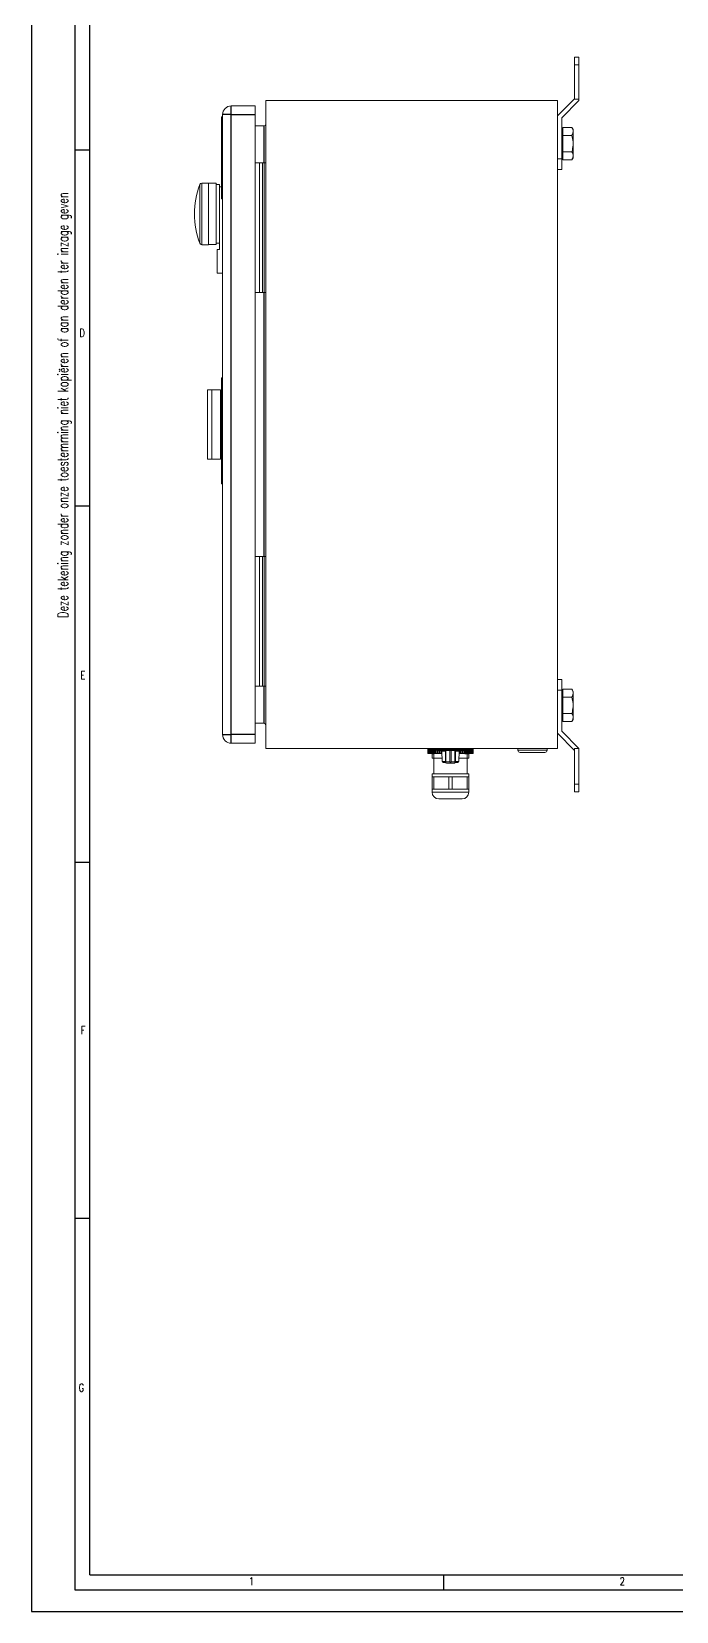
# Model space of a CAD drawing. Extents: x 4137 to 28680, y 2446 to 6814.
# Drawn here: x 4298 to 4597, y 3758 to 4489 of the extents above; entities that cross this region are included whole.
import ezdxf

# ---------------------------------------------------------------- set-up
doc = ezdxf.new("R2010")
doc.units = 0
doc.header["$LTSCALE"] = 0.5
doc.layers.get('0').update_dxf_attribs({"linetype": 'CONTINUOUS'})
doc.layers.add('DIM', color=5, linetype='CONTINUOUS')
doc.layers.add('VOL', color=2, linetype='CONTINUOUS')
doc.styles.get("Standard").update_dxf_attribs({"font": 'simplex.shx'})

msp = doc.modelspace()

# ---------------------------------------------------------------- linework, layer by layer
at = {"color": 7, "linetype": 'Continuous'}
for p, q in [((4298.23, 4946.02), (4298.23, 3758.02)), ((4318.23, 4936.02), (4318.23, 3768.02)), ((4325.23, 3775.02), (4325.23, 4929.02)), ((4325.23, 3775.02), (5592.83, 3775.02)), ((4318.23, 3768.02), (5970.23, 3768.02)), ((4298.23, 3758.02), (5980.23, 3758.02))]:
    msp.add_line(p, q, dxfattribs=at)
at = {"color": 7, "linetype": 'Continuous', "lineweight": 15}
for p, q in [((4549.7, 4477.38), (4551.7, 4477.38)), ((4549.7, 4473.87), (4549.7, 4477.38)), ((4551.7, 4477.38), (4551.7, 4473.87)), ((4549.7, 4473.87), (4551.7, 4473.87)), ((4549.7, 4458.21), (4549.7, 4473.87)), ((4551.7, 4473.87), (4551.7, 4457.92)), ((4401.7, 4454.88), (4390.7, 4454.88)), ((4401.7, 4450.88), (4401.7, 4454.88)), ((4406.7, 4157.38), (4406.7, 4457.38)), ((4406.7, 4457.38), (4541.7, 4457.38)), ((4541.7, 4450.21), (4549.7, 4458.21)), ((4541.7, 4157.38), (4541.7, 4457.38)), ((4543.7, 4449.38), (4551.7, 4457.38)), ((4549.7, 4457.92), (4549.7, 4458.21)), ((4551.7, 4457.92), (4549.7, 4457.92)), ((4551.7, 4457.92), (4551.7, 4457.38)), ((4386.2, 4411.88), (4386.2, 4449.88)), ((4386.7, 4449.88), (4386.2, 4449.88)), ((4386.7, 4450.88), (4386.7, 4163.88)), ((4401.7, 4450.88), (4401.7, 4163.88)), ((4543.7, 4430.38), (4543.7, 4449.38)), ((4386.1, 4442.28), (4386.2, 4442.28)), ((4386.1, 4442.28), (4386.1, 4440)), ((4386.1, 4440), (4386.2, 4440)), ((4386.1, 4440), (4386.1, 4432.02)), ((4405.9, 4445.63), (4401.7, 4445.63)), ((4544.3, 4443.88), (4543.7, 4443.88)), ((4544.3, 4443.01), (4544.3, 4444.88)), ((4544.3, 4444.88), (4548.42, 4444.88)), ((4544.3, 4441.13), (4544.3, 4443.01)), ((4544.3, 4441.13), (4548.42, 4441.13)), ((4544.3, 4437.38), (4544.3, 4441.13)), ((4549, 4443.88), (4548.42, 4444.88)), ((4549, 4443.01), (4549, 4443.88)), ((4549, 4437.38), (4549, 4443.01)), ((4386.1, 4432.02), (4386.2, 4432.02)), ((4386.1, 4432.02), (4386.1, 4429.74)), ((4544.3, 4433.62), (4544.3, 4437.38)), ((4544.3, 4433.62), (4548.42, 4433.62)), ((4544.3, 4431.75), (4544.3, 4433.62)), ((4544.3, 4429.87), (4544.3, 4431.75)), ((4549, 4431.75), (4549, 4437.38)), ((4549, 4430.88), (4549, 4431.75)), ((4386.1, 4429.74), (4386.2, 4429.74)), ((4386.1, 4429.74), (4386.1, 4421.76)), ((4401.7, 4428.53), (4403.7, 4428.53)), ((4403.7, 4368.53), (4403.7, 4428.53)), ((4403.7, 4428.53), (4405.2, 4428.53)), ((4405.2, 4428.53), (4405.2, 4368.53)), ((4405.2, 4428.53), (4405.9, 4428.53)), ((4405.9, 4368.53), (4405.9, 4428.53)), ((4405.9, 4428.53), (4406.7, 4428.53)), ((4541.7, 4430.38), (4543.7, 4430.38)), ((4541.7, 4425.38), (4543.7, 4425.38)), ((4543.7, 4430.88), (4544.3, 4430.88)), ((4543.7, 4425.38), (4543.7, 4430.38)), ((4544.3, 4429.87), (4548.42, 4429.87)), ((4548.42, 4429.87), (4549, 4430.88)), ((4380.2, 4419.13), (4377.05, 4419.13)), ((4380.2, 4404.88), (4380.2, 4419.13)), ((4383.7, 4419.12), (4380.2, 4419.12)), ((4383.7, 4404.88), (4383.7, 4419.12)), ((4385.2, 4418.45), (4383.7, 4418.45)), ((4385.2, 4417.38), (4385.2, 4418.45)), ((4386.2, 4417.38), (4385.2, 4417.38)), ((4385.2, 4388.38), (4385.2, 4417.38)), ((4386.1, 4421.76), (4386.1, 4419.48)), ((4386.1, 4421.76), (4386.2, 4421.76)), ((4386.1, 4419.48), (4386.2, 4419.48)), ((4386.7, 4411.88), (4386.2, 4411.88)), ((4380.2, 4390.63), (4380.2, 4404.88)), ((4383.7, 4390.64), (4383.7, 4404.88)), ((4377.05, 4390.63), (4380.2, 4390.63)), ((4380.2, 4390.64), (4383.7, 4390.64)), ((4383.7, 4391.3), (4385.2, 4391.3)), ((4384.2, 4377.38), (4384.2, 4388.38)), ((4384.2, 4388.38), (4385.2, 4388.38)), ((4386.7, 4377.38), (4384.2, 4377.38)), ((4401.7, 4368.53), (4403.7, 4368.53)), ((4403.7, 4368.53), (4405.2, 4368.53)), ((4405.9, 4368.53), (4405.2, 4368.53)), ((4405.9, 4368.53), (4406.7, 4368.53)), ((4386.7, 4329.01), (4386.19, 4329.01)), ((4386.19, 4326.51), (4386.19, 4329.01)), ((4379.7, 4291.38), (4379.7, 4323.38)), ((4379.7, 4323.38), (4381.7, 4323.38)), ((4381.7, 4291.38), (4381.7, 4323.38)), ((4381.7, 4323.38), (4385.7, 4323.38)), ((4385.7, 4291.38), (4385.7, 4323.38)), ((4385.7, 4322.38), (4386.7, 4322.38)), ((4386.7, 4326.51), (4386.19, 4326.51)), ((4386.19, 4287.38), (4386.19, 4326.51)), ((4385.7, 4292.38), (4386.7, 4292.38)), ((4379.7, 4291.38), (4381.7, 4291.38)), ((4381.7, 4291.38), (4385.7, 4291.38)), ((4386.19, 4279.88), (4386.19, 4287.38)), ((4386.7, 4287.38), (4386.19, 4287.38)), ((4386.7, 4279.88), (4386.19, 4279.88)), ((4401.7, 4246.23), (4403.7, 4246.23)), ((4403.7, 4186.23), (4403.7, 4246.23)), ((4403.7, 4246.23), (4405.2, 4246.23)), ((4405.2, 4246.23), (4405.2, 4186.23)), ((4405.2, 4246.23), (4405.9, 4246.23)), ((4405.9, 4186.23), (4405.9, 4246.23)), ((4405.9, 4246.23), (4406.7, 4246.23)), ((4401.7, 4186.23), (4403.7, 4186.23)), ((4403.7, 4186.23), (4405.2, 4186.23)), ((4405.9, 4186.23), (4405.2, 4186.23)), ((4405.9, 4186.23), (4406.7, 4186.23)), ((4541.7, 4189.38), (4543.7, 4189.38)), ((4541.7, 4184.38), (4543.7, 4184.38)), ((4543.7, 4184.38), (4543.7, 4189.38)), ((4543.7, 4184.38), (4543.7, 4165.38)), ((4544.3, 4183.88), (4543.7, 4183.88)), ((4544.3, 4183.01), (4544.3, 4184.88)), ((4544.3, 4184.88), (4548.42, 4184.88)), ((4544.3, 4181.13), (4544.3, 4183.01)), ((4549, 4183.88), (4548.42, 4184.88)), ((4549, 4183.01), (4549, 4183.88)), ((4549, 4177.38), (4549, 4183.01)), ((4544.3, 4177.38), (4544.3, 4181.13)), ((4544.3, 4181.13), (4548.42, 4181.13)), ((4544.3, 4173.62), (4544.3, 4177.38)), ((4549, 4171.75), (4549, 4177.38)), ((4401.7, 4169.13), (4405.9, 4169.13)), ((4543.7, 4170.88), (4544.3, 4170.88)), ((4544.3, 4173.62), (4548.42, 4173.62)), ((4544.3, 4171.75), (4544.3, 4173.62)), ((4544.3, 4169.87), (4544.3, 4171.75)), ((4544.3, 4169.87), (4548.42, 4169.87)), ((4548.42, 4169.87), (4549, 4170.88)), ((4549, 4170.88), (4549, 4171.75)), ((4401.7, 4159.88), (4401.7, 4163.88)), ((4549.7, 4156.55), (4541.7, 4164.55)), ((4543.7, 4165.38), (4551.7, 4157.38)), ((4390.7, 4159.88), (4401.7, 4159.88)), ((4406.7, 4157.38), (4541.7, 4157.38)), ((4481.68, 4157.38), (4481.68, 4155.09)), ((4481.68, 4155.09), (4481.69, 4155.09)), ((4481.69, 4157.38), (4481.69, 4155.09)), ((4481.69, 4155.09), (4481.77, 4155.09)), ((4481.77, 4155.09), (4481.77, 4157.38)), ((4481.77, 4155.09), (4481.81, 4155.09)), ((4481.81, 4157.38), (4481.81, 4155.09)), ((4481.81, 4155.09), (4481.95, 4155.09)), ((4481.95, 4155.09), (4481.95, 4157.38)), ((4481.95, 4155.09), (4482.05, 4155.09)), ((4482.05, 4157.38), (4482.05, 4155.09)), ((4482.05, 4155.09), (4482.25, 4155.09)), ((4482.25, 4155.09), (4482.25, 4157.38)), ((4482.25, 4155.09), (4482.39, 4155.09)), ((4482.39, 4157.38), (4482.39, 4155.09)), ((4482.39, 4155.09), (4482.66, 4155.09)), ((4482.66, 4155.09), (4482.66, 4157.38)), ((4482.66, 4155.09), (4482.85, 4155.09)), ((4482.85, 4157.38), (4482.85, 4155.09)), ((4482.85, 4155.09), (4483.18, 4155.09)), ((4483.18, 4155.09), (4483.18, 4157.38)), ((4483.18, 4155.09), (4483.4, 4155.09)), ((4483.4, 4157.38), (4483.4, 4155.09)), ((4483.41, 4157.38), (4483.41, 4155.09)), ((4483.41, 4155.09), (4483.79, 4155.09)), ((4483.7, 4154.91), (4484.52, 4154.91)), ((4483.7, 4152.88), (4483.7, 4154.91)), ((4483.79, 4155.09), (4483.79, 4157.38)), ((4483.79, 4155.09), (4483.99, 4155.09)), ((4483.99, 4157.38), (4483.99, 4155.09)), ((4484.06, 4157.38), (4484.06, 4155.09)), ((4484.06, 4155.09), (4484.49, 4155.09)), ((4484.49, 4155.09), (4484.49, 4157.38)), ((4484.49, 4155.09), (4484.68, 4155.09)), ((4484.52, 4154.91), (4486.31, 4155.09)), ((4484.52, 4152.88), (4484.52, 4154.91)), ((4484.68, 4157.38), (4484.68, 4155.09)), ((4484.68, 4155.09), (4484.8, 4155.09)), ((4484.8, 4157.38), (4484.8, 4155.09)), ((4484.8, 4155.09), (4485.28, 4155.09)), ((4485.28, 4155.09), (4485.28, 4157.38)), ((4485.28, 4155.09), (4485.45, 4155.09)), ((4485.45, 4157.38), (4485.45, 4155.09)), ((4485.45, 4155.09), (4485.62, 4155.09)), ((4485.62, 4157.38), (4485.62, 4155.09)), ((4485.62, 4155.09), (4486.15, 4155.09)), ((4486, 4156.98), (4486, 4157.38)), ((4486, 4156.98), (4487, 4156.98)), ((4486, 4156.88), (4486, 4156.48)), ((4487, 4156.88), (4486, 4156.88)), ((4487, 4156.48), (4486, 4156.48)), ((4486.15, 4156.88), (4486.15, 4156.98)), ((4486.15, 4155.09), (4486.15, 4156.48)), ((4486.15, 4155.09), (4486.29, 4155.09)), ((4486.29, 4156.98), (4486.29, 4156.88)), ((4486.29, 4156.48), (4486.29, 4155.09)), ((4486.29, 4155.09), (4486.52, 4155.09)), ((4486.52, 4156.98), (4486.52, 4156.88)), ((4486.52, 4156.48), (4486.52, 4155.09)), ((4486.52, 4155.09), (4487.08, 4155.09)), ((4487, 4156.98), (4487, 4157.38)), ((4487, 4156.98), (4497.4, 4156.98)), ((4487, 4156.48), (4487, 4156.88)), ((4497.4, 4156.88), (4487, 4156.88)), ((4497.4, 4156.48), (4487, 4156.48)), ((4487.08, 4156.88), (4487.08, 4156.98)), ((4487.08, 4155.09), (4487.08, 4156.48)), ((4487.08, 4155.09), (4487.2, 4155.09)), ((4487.2, 4156.98), (4487.2, 4156.88)), ((4487.2, 4156.48), (4487.2, 4155.09)), ((4487.2, 4155.09), (4487.59, 4155.09)), ((4487.48, 4156.98), (4487.48, 4156.88)), ((4487.48, 4156.48), (4487.48, 4155.09)), ((4487.48, 4155.09), (4488.06, 4155.09)), ((4488.06, 4156.88), (4488.06, 4156.98)), ((4488.06, 4155.09), (4488.06, 4156.43)), ((4488.06, 4155.09), (4488.17, 4155.09)), ((4488.17, 4156.98), (4488.17, 4156.88)), ((4488.17, 4156.33), (4488.17, 4155.09)), ((4488.21, 4156.19), (4488.33, 4151.46)), ((4488.49, 4156.98), (4488.49, 4156.88)), ((4489, 4156.88), (4489, 4156.98)), ((4489.86, 4151.18), (4489.86, 4156.48)), ((4490.11, 4156.48), (4490.11, 4151.18)), ((4490.7, 4156.98), (4490.7, 4156.88)), ((4491.95, 4151.18), (4491.95, 4156.48)), ((4492.45, 4156.48), (4492.45, 4151.18)), ((4493.7, 4156.88), (4493.7, 4156.98)), ((4494.29, 4151.18), (4494.29, 4156.48)), ((4494.51, 4156.19), (4496.19, 4156.19)), ((4494.54, 4156.48), (4494.54, 4151.18)), ((4495.4, 4156.98), (4495.4, 4156.88)), ((4495.59, 4156.88), (4495.59, 4156.98)), ((4495.92, 4156.88), (4495.92, 4156.98)), ((4496.03, 4156.98), (4496.03, 4156.88)), ((4496.19, 4156.19), (4496.07, 4151.46)), ((4496.16, 4155.09), (4496.61, 4155.09)), ((4496.5, 4155.09), (4496.89, 4155.09)), ((4496.61, 4156.88), (4496.61, 4156.98)), ((4496.61, 4155.09), (4496.61, 4156.48)), ((4496.89, 4156.88), (4496.89, 4156.98)), ((4496.89, 4155.09), (4496.89, 4156.48)), ((4497.04, 4155.09), (4496.89, 4155.09)), ((4497.04, 4156.98), (4497.04, 4156.88)), ((4497.04, 4156.48), (4497.04, 4155.09)), ((4497.04, 4155.09), (4497.58, 4155.09)), ((4497.4, 4156.98), (4497.4, 4157.38)), ((4497.4, 4156.98), (4498.4, 4156.98)), ((4497.4, 4156.48), (4497.4, 4156.88)), ((4498.4, 4156.88), (4497.4, 4156.88)), ((4498.4, 4156.48), (4497.4, 4156.48)), ((4497.45, 4155.09), (4497.82, 4155.09)), ((4497.58, 4156.88), (4497.58, 4156.98)), ((4497.58, 4155.09), (4497.58, 4156.48)), ((4497.82, 4156.88), (4497.82, 4156.98)), ((4497.82, 4155.09), (4497.82, 4156.48)), ((4497.99, 4155.09), (4497.82, 4155.09)), ((4497.99, 4156.98), (4497.99, 4156.88)), ((4497.99, 4156.48), (4497.99, 4155.09)), ((4497.99, 4155.09), (4498.5, 4155.09)), ((4498.4, 4157.38), (4498.4, 4156.98)), ((4498.4, 4156.48), (4498.4, 4156.88)), ((4498.5, 4155.09), (4498.5, 4157.38)), ((4498.5, 4155.09), (4498.69, 4155.09)), ((4498.69, 4155.09), (4498.69, 4157.38)), ((4498.87, 4155.09), (4498.69, 4155.09)), ((4498.87, 4157.38), (4498.87, 4155.09)), ((4498.87, 4155.09), (4499.34, 4155.09)), ((4499.34, 4155.09), (4499.34, 4157.38)), ((4499.34, 4155.09), (4499.48, 4155.09)), ((4499.48, 4155.09), (4499.48, 4157.38)), ((4499.69, 4155.09), (4499.48, 4155.09)), ((4499.69, 4157.38), (4499.69, 4155.09)), ((4499.69, 4155.09), (4500.11, 4155.09)), ((4499.88, 4152.88), (4499.88, 4154.91)), ((4499.88, 4154.91), (4500.7, 4154.91)), ((4500.11, 4155.09), (4500.11, 4157.38)), ((4500.19, 4155.09), (4500.19, 4157.38)), ((4500.42, 4155.09), (4500.19, 4155.09)), ((4500.42, 4157.38), (4500.42, 4155.09)), ((4500.42, 4155.09), (4500.79, 4155.09)), ((4500.7, 4152.88), (4500.7, 4154.91)), ((4500.79, 4155.09), (4500.79, 4157.38)), ((4500.82, 4155.09), (4500.82, 4157.38)), ((4501.06, 4155.09), (4500.82, 4155.09)), ((4501.06, 4157.38), (4501.06, 4155.09)), ((4501.06, 4155.09), (4501.37, 4155.09)), ((4501.37, 4155.09), (4501.37, 4157.38)), ((4501.61, 4155.09), (4501.37, 4155.09)), ((4501.61, 4157.38), (4501.61, 4155.09)), ((4501.61, 4155.09), (4501.86, 4155.09)), ((4501.86, 4155.09), (4501.86, 4157.38)), ((4502.05, 4155.09), (4501.86, 4155.09)), ((4502.05, 4157.38), (4502.05, 4155.09)), ((4502.05, 4155.09), (4502.24, 4155.09)), ((4502.24, 4155.09), (4502.24, 4157.38)), ((4502.38, 4155.09), (4502.24, 4155.09)), ((4502.38, 4157.38), (4502.38, 4155.09)), ((4502.38, 4155.09), (4502.51, 4155.09)), ((4502.51, 4155.09), (4502.51, 4157.38)), ((4502.61, 4155.09), (4502.51, 4155.09)), ((4502.61, 4157.38), (4502.61, 4155.09)), ((4502.61, 4155.09), (4502.66, 4155.09)), ((4502.66, 4155.09), (4502.66, 4157.38)), ((4502.72, 4155.09), (4502.66, 4155.09)), ((4502.72, 4157.38), (4502.72, 4155.09)), ((4523.45, 4157.38), (4523.45, 4156.58)), ((4524.45, 4155.58), (4535.95, 4155.58)), ((4536.95, 4156.58), (4536.95, 4157.38)), ((4551.7, 4157.38), (4549.7, 4157.38)), ((4549.7, 4157.38), (4549.7, 4156.55)), ((4549.7, 4140.89), (4549.7, 4156.55)), ((4551.7, 4157.38), (4551.7, 4140.89)), ((4484.52, 4152.88), (4483.7, 4152.88)), ((4488.29, 4152.88), (4484.52, 4152.88)), ((4484.54, 4152.88), (4484.54, 4145.64)), ((4489.28, 4150.98), (4489.9, 4150.98)), ((4491.95, 4151.18), (4490.11, 4151.18)), ((4490.36, 4150.68), (4492.2, 4150.68)), ((4492.2, 4150.93), (4492.2, 4150.68)), ((4492.2, 4150.68), (4494.04, 4150.68)), ((4494.29, 4151.18), (4492.45, 4151.18)), ((4494.5, 4150.98), (4495.12, 4150.98)), ((4499.88, 4152.88), (4496.1, 4152.88)), ((4499.86, 4145.64), (4499.86, 4152.88)), ((4500.7, 4152.88), (4499.88, 4152.88)), ((4483.7, 4145.64), (4483.7, 4144.33)), ((4483.7, 4145.64), (4496.45, 4145.64)), ((4483.7, 4138.55), (4483.7, 4144.33)), ((4484.52, 4144.33), (4483.7, 4144.33)), ((4484.52, 4138.55), (4484.52, 4144.33)), ((4487.95, 4144.33), (4484.52, 4144.33)), ((4491.38, 4144.33), (4487.95, 4144.33)), ((4491.38, 4138.55), (4491.38, 4144.33)), ((4493.02, 4144.33), (4491.38, 4144.33)), ((4493.02, 4138.55), (4493.02, 4144.33)), ((4496.45, 4144.33), (4493.02, 4144.33)), ((4496.45, 4145.64), (4500.7, 4145.64)), ((4499.88, 4144.33), (4496.45, 4144.33)), ((4499.88, 4138.55), (4499.88, 4144.33)), ((4500.7, 4144.33), (4499.88, 4144.33)), ((4500.7, 4144.33), (4500.7, 4145.64)), ((4500.7, 4138.55), (4500.7, 4144.33)), ((4551.7, 4140.89), (4549.7, 4140.89)), ((4549.7, 4137.38), (4549.7, 4140.89)), ((4551.7, 4137.38), (4551.7, 4140.89)), ((4483.7, 4138.55), (4483.7, 4137.24)), ((4483.7, 4138.55), (4484.52, 4138.55)), ((4484.52, 4138.55), (4487.95, 4138.55)), ((4486.84, 4134.09), (4494.88, 4134.09)), ((4487.95, 4138.55), (4491.38, 4138.55)), ((4491.38, 4138.55), (4493.02, 4138.55)), ((4493.02, 4138.55), (4496.45, 4138.55)), ((4494.88, 4134.09), (4497.55, 4134.09)), ((4496.45, 4138.55), (4499.88, 4138.55)), ((4499.88, 4138.55), (4500.7, 4138.55)), ((4500.7, 4137.24), (4500.7, 4138.55)), ((4549.7, 4137.38), (4551.7, 4137.38))]:
    msp.add_line(p, q, dxfattribs=at)
at = {"color": 8, "linetype": 'Continuous', "lineweight": 15}
for p, q in [((4376.12, 4391.28), (4376.12, 4418.48)), ((4488.21, 4156.19), (4489.86, 4156.19)), ((4490.38, 4156.88), (4490.38, 4156.98)), ((4494.38, 4156.88), (4494.38, 4156.98)), ((4523.45, 4156.58), (4536.95, 4156.58)), ((4488.33, 4151.46), (4489.86, 4151.46)), ((4494.54, 4151.46), (4496.07, 4151.46)), ((4483.7, 4137.24), (4496.45, 4137.24)), ((4496.45, 4137.24), (4500.7, 4137.24))]:
    msp.add_line(p, q, dxfattribs=at)
at = {"color": 8, "linetype": 'Continuous', "lineweight": 15, "flags": 128}
msp.add_lwpolyline([(4494.55, 4156.48), (4494.54, 4156.47), (4494.54, 4156.46)], dxfattribs=at)
at = {"color": 7, "linetype": 'Continuous', "lineweight": 15}
for centre, radius, start, end in [((4390.7, 4450.88), 4, 90, 180), ((4405.9, 4446.43), 0.8, 270, 0), ((4412.34, 4404.88), 38.69, 159.41647, 200.58353), ((4377.06, 4418.13), 1, 90.01874, 159.41647), ((4377.06, 4391.63), 1, 200.58353, 270.01874), ((4405.9, 4168.33), 0.8, 0, 90), ((4390.7, 4163.88), 4, 180, 270), ((4487.91, 4156.18), 0.3, 1.5, 90), ((4496.49, 4156.18), 0.3, 90, 178.5), ((4524.45, 4156.58), 1, 180, 270), ((4535.95, 4156.58), 1, 270, 0), ((4488.83, 4151.48), 0.5, 181.5, 270), ((4490.36, 4151.18), 0.5, 180, 210), ((4490.36, 4151.18), 0.5, 210, 270), ((4494.04, 4151.18), 0.5, 270, 330), ((4494.04, 4151.18), 0.5, 330, 0), ((4495.57, 4151.48), 0.5, 270, 358.5), ((4486.84, 4137.24), 3.15, 180, 270), ((4497.55, 4137.24), 3.15, 270, 0)]:
    msp.add_arc(centre, radius, start, end, dxfattribs=at)
for centre, major_axis, start_param, end_param in [((4490.36, 4151.18), (0.483, 0.483), 1.832596, 2.356194), ((4492.2, 4151.18), (0.483, -0.483), 4.45059, 4.974188), ((4492.2, 4151.18), (0.483, 0.483), 4.45059, 4.974188), ((4494.04, 4151.18), (0.483, -0.483), 0.785398, 1.308997)]:
    msp.add_ellipse(centre, major_axis=major_axis, ratio=0.267949, start_param=start_param, end_param=end_param, dxfattribs=at)
for points, knots in [([(4548.42, 4444.88), (4548.58, 4444.58), (4548.91, 4443.96), (4548.97, 4443.33), (4549, 4443.01)], [0, 0, 0, 0, 0.495459, 1, 1, 1, 1]), ([(4549, 4443.01), (4549, 4442.96), (4548.99, 4442.33), (4548.69, 4441.71), (4548.42, 4441.13)], [0, 0, 0, 0, 0.070213, 1, 1, 1, 1]), ([(4548.42, 4441.13), (4548.65, 4440.19), (4548.96, 4438.95), (4548.99, 4437.68), (4549, 4437.38)], [0, 0, 0, 0, 0.758147, 1, 1, 1, 1]), ([(4549, 4437.38), (4548.93, 4436.39), (4548.84, 4435.12), (4548.5, 4433.9), (4548.42, 4433.62)], [0, 0, 0, 0, 0.776286, 1, 1, 1, 1]), ([(4548.42, 4433.62), (4548.58, 4433.32), (4548.91, 4432.7), (4548.97, 4432.07), (4549, 4431.75)], [0, 0, 0, 0, 0.49546, 1, 1, 1, 1]), ([(4549, 4431.75), (4549, 4431.7), (4548.99, 4431.07), (4548.69, 4430.45), (4548.42, 4429.87)], [0, 0, 0, 0, 0.070217, 1, 1, 1, 1]), ([(4548.42, 4184.88), (4548.58, 4184.58), (4548.91, 4183.96), (4548.97, 4183.33), (4549, 4183.01)], [0, 0, 0, 0, 0.495459, 1, 1, 1, 1]), ([(4549, 4183.01), (4549, 4182.96), (4548.99, 4182.33), (4548.69, 4181.71), (4548.42, 4181.13)], [0, 0, 0, 0, 0.070215, 1, 1, 1, 1]), ([(4548.42, 4181.13), (4548.65, 4180.19), (4548.96, 4178.95), (4548.99, 4177.68), (4549, 4177.38)], [0, 0, 0, 0, 0.758149, 1, 1, 1, 1]), ([(4549, 4177.38), (4548.93, 4176.39), (4548.84, 4175.12), (4548.5, 4173.9), (4548.42, 4173.62)], [0, 0, 0, 0, 0.776287, 1, 1, 1, 1]), ([(4548.42, 4173.62), (4548.58, 4173.32), (4548.91, 4172.7), (4548.97, 4172.07), (4549, 4171.75)], [0, 0, 0, 0, 0.495458, 1, 1, 1, 1]), ([(4549, 4171.75), (4549, 4171.7), (4548.99, 4171.07), (4548.69, 4170.45), (4548.42, 4169.87)], [0, 0, 0, 0, 0.070215, 1, 1, 1, 1]), ([(4483.7, 4155.09), (4483.7, 4155.05), (4483.7, 4155), (4483.7, 4154.93), (4483.7, 4154.91)], [0, 0, 0, 0, 0.801312, 1, 1, 1, 1]), ([(4498.09, 4155.09), (4498.62, 4155.05), (4499.22, 4155), (4499.82, 4154.92), (4499.88, 4154.91)], [0, 0, 0, 0, 0.897934, 1, 1, 1, 1]), ([(4488.83, 4150.98), (4488.84, 4150.98), (4488.85, 4150.98), (4488.95, 4150.98), (4489.1, 4150.98), (4489.3, 4150.98), (4489.55, 4150.98), (4489.77, 4150.98), (4489.92, 4150.98), (4489.97, 4150.98)], [0, 0, 0, 0, 0.1543293, 0.3083737, 0.4627041, 0.6167484, 0.7710784, 0.925123, 1, 1, 1, 1]), ([(4494.41, 4150.98), (4494.56, 4150.98), (4494.88, 4150.98), (4495.26, 4150.98), (4495.52, 4150.98), (4495.55, 4150.98), (4495.57, 4150.98)], [0, 0, 0, 0, 0.242004, 0.5, 0.757996, 1, 1, 1, 1])]:
    msp.add_open_spline(points, degree=3, knots=knots, dxfattribs=at)
at = {"color": 8, "linetype": 'Continuous', "lineweight": 15}
for points, knots in [([(4377.06, 4404.88), (4377.06, 4405.81), (4377.06, 4407.68), (4377.06, 4410.37), (4377.06, 4412.85), (4377.06, 4415.02), (4377.06, 4416.8), (4377.06, 4418.12), (4377.06, 4418.97), (4377.06, 4419.07), (4377.06, 4419.13)], [0, 0, 0, 0, 0.1249995, 0.25, 0.3750003, 0.5000001, 0.6250001, 0.7500002, 0.875, 1, 1, 1, 1]), ([(4377.06, 4390.63), (4377.06, 4390.68), (4377.06, 4390.79), (4377.06, 4391.63), (4377.06, 4392.95), (4377.06, 4394.74), (4377.06, 4396.91), (4377.06, 4399.39), (4377.06, 4402.08), (4377.06, 4403.94), (4377.06, 4404.88)], [0, 0, 0, 0, 0.125, 0.25, 0.375, 0.5, 0.625, 0.75, 0.875, 1, 1, 1, 1])]:
    msp.add_open_spline(points, degree=3, knots=knots, dxfattribs=at)
at = {"layer": 'DIM', "color": 7}
for p, q in [((4325.23, 4434.45), (4318.23, 4434.45)), ((4325.23, 4269.59), (4318.23, 4269.59)), ((4325.23, 4104.73), (4318.23, 4104.73)), ((4325.23, 3939.88), (4318.23, 3939.88))]:
    msp.add_line(p, q, dxfattribs=at)
at = {"layer": 'DIM', "color": 7, "linetype": 'Continuous'}
msp.add_line((4489.03, 3775.02), (4489.03, 3768.02), dxfattribs=at)
at = {"layer": 'VOL'}
for p, q in [((4390.7, 4450.88), (4390.7, 4454.88)), ((4390.7, 4450.88), (4386.7, 4450.88)), ((4390.7, 4163.88), (4390.7, 4450.88)), ((4390.7, 4450.88), (4401.7, 4450.88)), ((4405.9, 4428.53), (4405.9, 4445.63)), ((4405.9, 4246.23), (4405.9, 4368.53)), ((4405.9, 4169.13), (4405.9, 4186.23)), ((4386.7, 4163.88), (4390.7, 4163.88)), ((4401.7, 4163.88), (4390.7, 4163.88)), ((4390.7, 4159.88), (4390.7, 4163.88))]:
    msp.add_line(p, q, dxfattribs=at)

# ---------------------------------------------------------------- texts
at = {"color": 7, "linetype": 'Continuous', "width": 0.69375}
msp.add_text('Deze tekening zonder onze toestemming niet kopiëren of aan derden ter inzage geven', height=4.7625, rotation=90, dxfattribs=at).set_placement((4315.12, 4217.88))
at = {"color": 7, "linetype": 'Continuous', "width": 0.75}
msp.add_text('1', height=3.7, dxfattribs=at).set_placement((4398.87, 3770.09))
at = {"layer": 'DIM', "color": 7, "width": 0.75}
for s, p in [('D', (4320.38, 4347.93)), ('E', (4320.89, 4189.51)), ('2', (4570.56, 3770.09))]:
    msp.add_text(s, height=3.7, dxfattribs=at).set_placement(p)
at = {"layer": 'VOL', "color": 7, "width": 0.75}
for s, p in [('F', (4321.02, 4025.17)), ('G', (4320.05, 3859.71))]:
    msp.add_text(s, height=3.7, dxfattribs=at).set_placement(p)

doc.saveas('drawing.dxf')
